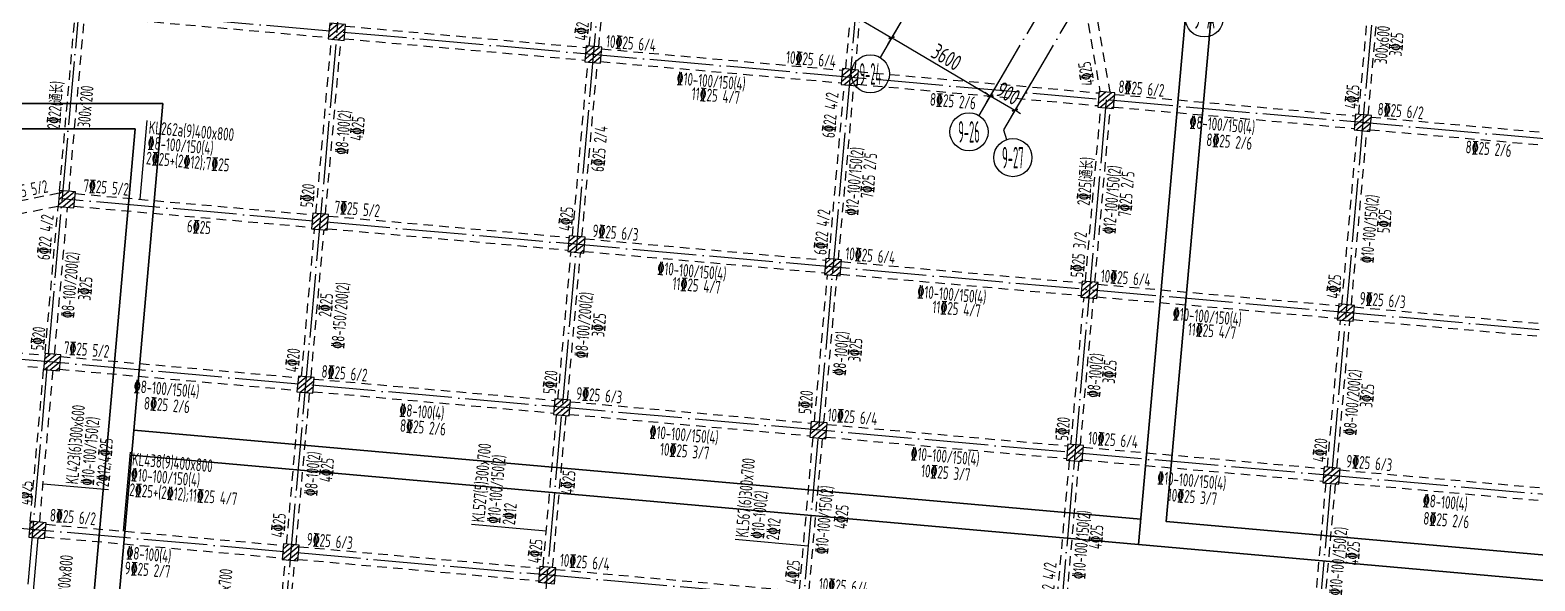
# Model space of a CAD drawing. Header units: millimetres. Extents: x 64473 to 386235, y 427387 to 703525.
# Drawn here: x 296452 to 343792, y 521907 to 539245 of the extents above; entities that cross this region are included whole.
import ezdxf
from ezdxf.enums import TextEntityAlignment as Align

# ---------------------------------------------------------------- set-up
doc = ezdxf.new("R2010")
doc.units = ezdxf.units.MM
doc.header["$LTSCALE"] = 100
doc.header["$PDMODE"] = 35
doc.header["$PDSIZE"] = 200
doc.linetypes.add('3', pattern=[5, 3, -2])
doc.linetypes.add('DOTE', pattern=[2.42, 2, -0.2, 0.02, -0.2])
for name, color, linetype in [('B-TEXT', 7, 'Continuous'), ('COLU', 7, 'Continuous'), ('h斜线-柱', 7, 'Continuous'), ('L-AXIS', 3, 'Continuous'), ('L-dote', 253, 'DOTE'), ('垂直标注', 31, 'Continuous'), ('垂直钢筋', 27, 'Continuous'), ('梁', 4, 'Continuous'), ('梁虚线', 4, '3'), ('水平标注', 2, 'Continuous'), ('水平钢筋', 30, 'Continuous')]:
    doc.layers.add(name, color=color, linetype=linetype)
doc.styles.add('_TCH_AXIS', font='tssdeng.shx', dxfattribs={"width": 0.7, "bigfont": 'tssdchn.shx'})
doc.styles.add('COMPLEX', font='tssdeng.shx', dxfattribs={"width": 0.7, "bigfont": 'tssdchn.shx'})
doc.styles.get("Standard").update_dxf_attribs({"font": 'tssdeng.shx', "width": 0.7, "bigfont": 'tssdchn.shx'})
doc.styles.add('TSSD_Dimension', font='Tssdeng.shx', dxfattribs={"width": 0.7, "bigfont": 'tssdchn.shx'})
doc.dimstyles.new('TSSD_100_100$0', dxfattribs={"dimtxt": 300, "dimasz": 100, "dimexe": 250, "dimexo": 250, "dimgap": 100, "dimtad": 1, "dimdec": 0, "dimzin": 0, "dimdsep": 46, "dimtxsty": 'TSSD_Dimension', "dimblk": '_tsdbk', "dimblk1": '_tsdbk', "dimblk2": '_tsdbk', "dimsah": 1, "dimcen": 0, "dimclrt": 7, "dimadec": 0, "dimazin": 0, "dimtfac": 1, "dimtdec": 0, "dimtix": 1, "dimtmove": 2, "dimatfit": 3, "dimldrblk": '_tsdbk', "dimfxl": 1, "dimtolj": 1, "dimtzin": 0, "dimarcsym": 0})
pattern_1 = [(39.931646, (-467527.32, -323147.44), (-81.517904, 97.384965), [])]

# ---------------------------------------------------------------- blocks, each defined once
blk = doc.blocks.new('_AXISO')
blk.add_circle((0, 0), 0.5)
at = {"layer": 'B-TEXT', "style": 'COMPLEX', "width": 1.450893}
blk.add_attdef('A', text='', height=0.56, dxfattribs=at).set_placement((0.249375, -0.28), (0.749375, -0.28), align=Align.FIT)
blk = doc.blocks.new('_tsdbk')
blk.add_line((-1, 0), (0, 0))
at = {"const_width": 0.5}
blk.add_lwpolyline([(-0.7, -0.7), (0.7, 0.7)], dxfattribs=at)
blk = doc.blocks.new('*D459')
at = {"layer": 'Defpoints', "color": 0}
for p in [(327284, 538243), (328060, 537787), (327435, 536724)]:
    blk.add_point(p, dxfattribs=at)
at = {"layer": 'L-AXIS', "color": 0, "lineweight": -2}
for p, q in [((327157, 538028), (326532, 536964)), ((327933, 537572), (327308, 536508)), ((326573, 537230), (326486, 537281)), ((326659, 537180), (327435, 536724)), ((327521, 536673), (327607, 536622))]:
    blk.add_line(p, q, dxfattribs=at)
at = {"layer": 'L-AXIS', "color": 0, "lineweight": -2, "xscale": 100, "yscale": 100, "zscale": 100}
for p, rotation in [((326659, 537180), 329.545371727616), ((327435, 536724), 149.545371727616)]:
    blk.add_blockref('_tsdbk', p, dxfattribs=dict(at, rotation=rotation))
at = {"layer": 'L-AXIS', "color": 7, "insert": (327224, 537253), "char_height": 500, "attachment_point": 5, "rotation": 329.5454, "style": 'TSSD_Dimension'}
blk.add_mtext('\\A1;900', dxfattribs=at)
blk = doc.blocks.new('*D460')
at = {"layer": 'Defpoints', "color": 0}
for p in [(324181, 540068), (327284, 538243), (326659, 537180)]:
    blk.add_point(p, dxfattribs=at)
at = {"layer": 'L-AXIS', "color": 0, "lineweight": -2}
for p, q in [((324054, 539852), (323429, 538789)), ((323642, 538954), (326573, 537230)), ((327157, 538028), (326532, 536964))]:
    blk.add_line(p, q, dxfattribs=at)
at = {"layer": 'L-AXIS', "color": 0, "lineweight": -2, "xscale": 100, "yscale": 100, "zscale": 100}
for p, rotation in [((323555, 539004), 149.545371727616), ((326659, 537180), 329.545371727616)]:
    blk.add_blockref('_tsdbk', p, dxfattribs=dict(at, rotation=rotation))
at = {"layer": 'L-AXIS', "color": 7, "insert": (325284, 538394), "char_height": 500, "attachment_point": 5, "rotation": 329.5454, "style": 'TSSD_Dimension'}
blk.add_mtext('\\A1;3600', dxfattribs=at)
blk = doc.blocks.new('*D461')
at = {"layer": 'Defpoints', "color": 0}
for p in [(320302, 542349), (324181, 540068), (323555, 539004)]:
    blk.add_point(p, dxfattribs=at)
at = {"layer": 'L-AXIS', "color": 0, "lineweight": -2}
for p, q in [((320175, 542133), (319550, 541070)), ((319762, 541235), (323469, 539055)), ((324054, 539852), (323429, 538789))]:
    blk.add_line(p, q, dxfattribs=at)
at = {"layer": 'L-AXIS', "color": 0, "lineweight": -2, "xscale": 100, "yscale": 100, "zscale": 100}
for p, rotation in [((319676, 541285), 149.545371727616), ((323555, 539004), 329.545371727616)]:
    blk.add_blockref('_tsdbk', p, dxfattribs=dict(at, rotation=rotation))
at = {"layer": 'L-AXIS', "color": 7, "insert": (321827, 540530), "char_height": 500, "attachment_point": 5, "rotation": 329.5454, "style": 'TSSD_Dimension'}
blk.add_mtext('\\A1;4500', dxfattribs=at)
blk = doc.blocks.new('后浇带现场')
at = {"color": 6, "lineweight": 30}
for points in [[(821257, 720830), (821257, 688843), (805860, 662656), (825600, 651049), (814026, 631365), (812236, 611185), (845904, 608199)], [(822057, 720830), (822057, 688625), (806955, 662940), (826695, 651333), (814807, 631115), (813104, 611911), (845975, 608996)], [(781539, 625070), (706851, 625070)], [(777111, 575147), (781539, 625070)], [(780665, 624270), (707583, 624270)], [(776314, 575218), (780665, 624270)], [(812307, 611982), (780627, 614792)], [(812236, 611185), (780557, 613995)]]:
    blk.add_lwpolyline(points, dxfattribs=at)

msp = doc.modelspace()

# ---------------------------------------------------------------- hatches: boundary and pattern name
at = {"layer": 'h斜线-柱'}
h = msp.add_hatch(dxfattribs=at)
h.set_pattern_fill('ANSI31', color=256, scale=40, angle=-5.06835, style=0)
h.set_pattern_definition(pattern_1)
h.paths.add_polyline_path([(305832.4, 538964.1), (306330.4, 538919.9), (306374.6, 539417.9), (305876.6, 539462.1)])
h = msp.add_hatch(dxfattribs=at)
h.set_pattern_fill('ANSI31', color=256, scale=40, angle=-5.06835, style=0)
h.set_pattern_definition(pattern_1)
h.paths.add_polyline_path([(313900.7, 538248.5), (314398.8, 538204.3), (314442.9, 538702.4), (313944.9, 538746.5)])
h = msp.add_hatch(dxfattribs=at)
h.set_pattern_fill('ANSI31', color=256, scale=40, angle=-5.06835, style=0)
h.set_pattern_definition(pattern_1)
h.paths.add_polyline_path([(321969.1, 537532.9), (322467.1, 537488.7), (322511.3, 537986.8), (322013.2, 538030.9)])
h = msp.add_hatch(dxfattribs=at)
h.set_pattern_fill('ANSI31', color=256, scale=40, angle=-5.06835, style=0)
h.set_pattern_definition(pattern_1)
h.paths.add_polyline_path([(330037.4, 536817.3), (330535.4, 536773.1), (330579.6, 537271.2), (330081.6, 537315.4)])
h = msp.add_hatch(dxfattribs=at)
h.set_pattern_fill('ANSI31', color=256, scale=40, angle=-5.06835, style=0)
h.set_pattern_definition(pattern_1)
h.paths.add_polyline_path([(338105.7, 536101.7), (338603.8, 536057.5), (338647.9, 536555.6), (338149.9, 536599.8)])
h = msp.add_hatch(dxfattribs=at)
h.set_pattern_fill('ANSI31', color=256, scale=40, angle=-5.06835, style=0)
h.set_pattern_definition(pattern_1)
h.paths.add_polyline_path([(297333.6, 533694.3), (297831.7, 533650.1), (297875.8, 534148.2), (297377.8, 534192.3)])
h = msp.add_hatch(dxfattribs=at)
h.set_pattern_fill('ANSI31', color=256, scale=40, angle=-5.06835, style=0)
h.set_pattern_definition(pattern_1)
h.paths.add_polyline_path([(305302.3, 532987.5), (305800.4, 532943.4), (305844.5, 533441.4), (305346.5, 533485.6)])
h = msp.add_hatch(dxfattribs=at)
h.set_pattern_fill('ANSI31', color=256, scale=40, angle=-5.06835, style=0)
h.set_pattern_definition(pattern_1)
h.paths.add_polyline_path([(313370.7, 532271.9), (313868.7, 532227.8), (313912.9, 532725.8), (313414.8, 532770)])
h = msp.add_hatch(dxfattribs=at)
h.set_pattern_fill('ANSI31', color=256, scale=40, angle=-5.06835, style=0)
h.set_pattern_definition(pattern_1)
h.paths.add_polyline_path([(321439, 531556.4), (321937, 531512.2), (321981.2, 532010.2), (321483.2, 532054.4)])
h = msp.add_hatch(dxfattribs=at)
h.set_pattern_fill('ANSI31', color=256, scale=40, angle=-5.06835, style=0)
h.set_pattern_definition(pattern_1)
h.paths.add_polyline_path([(329507.3, 530840.8), (330005.4, 530796.6), (330049.5, 531294.6), (329551.5, 531338.8)])
h = msp.add_hatch(dxfattribs=at)
h.set_pattern_fill('ANSI31', color=256, scale=40, angle=-5.06835, style=0)
h.set_pattern_definition(pattern_1)
h.paths.add_polyline_path([(337575.6, 530125.2), (338073.7, 530081), (338117.9, 530579.1), (337619.8, 530623.2)])
h = msp.add_hatch(dxfattribs=at)
h.set_pattern_fill('ANSI31', color=256, scale=40, angle=-5.06835, style=0)
h.set_pattern_definition(pattern_1)
h.paths.add_polyline_path([(296878.6, 528564.4), (297376.7, 528520.2), (297420.9, 529018.3), (296922.8, 529062.5)])
h = msp.add_hatch(dxfattribs=at)
h.set_pattern_fill('ANSI31', color=256, scale=40, angle=-5.06835, style=0)
h.set_pattern_definition(pattern_1)
h.paths.add_polyline_path([(304847.4, 527857.7), (305345.4, 527813.5), (305389.6, 528311.5), (304891.5, 528355.7)])
h = msp.add_hatch(dxfattribs=at)
h.set_pattern_fill('ANSI31', color=256, scale=40, angle=-5.06835, style=0)
h.set_pattern_definition(pattern_1)
h.paths.add_polyline_path([(312915.7, 527142.1), (313413.7, 527097.9), (313457.9, 527595.9), (312959.9, 527640.1)])
h = msp.add_hatch(dxfattribs=at)
h.set_pattern_fill('ANSI31', color=256, scale=40, angle=-5.06835, style=0)
h.set_pattern_definition(pattern_1)
h.paths.add_polyline_path([(320984, 526426.5), (321482.1, 526382.3), (321526.2, 526880.4), (321028.2, 526924.5)])
h = msp.add_hatch(dxfattribs=at)
h.set_pattern_fill('ANSI31', color=256, scale=40, angle=-5.06835, style=0)
h.set_pattern_definition(pattern_1)
h.paths.add_polyline_path([(329052.3, 525710.9), (329550.4, 525666.7), (329594.6, 526164.8), (329096.5, 526208.9)])
h = msp.add_hatch(dxfattribs=at)
h.set_pattern_fill('ANSI31', color=256, scale=40, angle=-5.06835, style=0)
h.set_pattern_definition(pattern_1)
h.paths.add_polyline_path([(337120.7, 524995.3), (337618.7, 524951.1), (337662.9, 525449.2), (337164.8, 525493.4)])
h = msp.add_hatch(dxfattribs=at)
h.set_pattern_fill('ANSI31', color=256, scale=40, angle=-5.06835, style=0)
h.set_pattern_definition(pattern_1)
h.paths.add_polyline_path([(296410.4, 523285.1), (296908.5, 523241), (296952.6, 523739), (296454.6, 523783.2)])
h = msp.add_hatch(dxfattribs=at)
h.set_pattern_fill('ANSI31', color=256, scale=40, angle=-5.06835, style=0)
h.set_pattern_definition(pattern_1)
h.paths.add_polyline_path([(304379.1, 522578.4), (304877.2, 522534.2), (304921.3, 523032.3), (304423.3, 523076.4)])
h = msp.add_hatch(dxfattribs=at)
h.set_pattern_fill('ANSI31', color=256, scale=40, angle=-5.06835, style=0)
h.set_pattern_definition(pattern_1)
h.paths.add_polyline_path([(312447.5, 521862.8), (312945.5, 521818.6), (312989.7, 522316.7), (312491.6, 522360.8)])

# ---------------------------------------------------------------- linework, layer by layer
at = {"layer": 'COLU'}
for points in [[(305832.4, 538964.1), (306330.4, 538919.9), (306374.6, 539417.9), (305876.6, 539462.1)], [(313900.7, 538248.5), (314398.8, 538204.3), (314442.9, 538702.4), (313944.9, 538746.5)], [(321969.1, 537532.9), (322467.1, 537488.7), (322511.3, 537986.8), (322013.2, 538030.9)], [(330037.4, 536817.3), (330535.4, 536773.1), (330579.6, 537271.2), (330081.6, 537315.4)], [(338105.7, 536101.7), (338603.8, 536057.5), (338647.9, 536555.6), (338149.9, 536599.8)], [(297333.6, 533694.3), (297831.7, 533650.1), (297875.8, 534148.2), (297377.8, 534192.3)], [(305302.3, 532987.5), (305800.4, 532943.4), (305844.5, 533441.4), (305346.5, 533485.6)], [(313370.7, 532271.9), (313868.7, 532227.8), (313912.9, 532725.8), (313414.8, 532770)], [(321439, 531556.4), (321937, 531512.2), (321981.2, 532010.2), (321483.2, 532054.4)], [(329507.3, 530840.8), (330005.4, 530796.6), (330049.5, 531294.6), (329551.5, 531338.8)], [(337575.6, 530125.2), (338073.7, 530081), (338117.9, 530579.1), (337619.8, 530623.2)], [(296878.6, 528564.4), (297376.7, 528520.2), (297420.9, 529018.3), (296922.8, 529062.5)], [(304847.4, 527857.7), (305345.4, 527813.5), (305389.6, 528311.5), (304891.5, 528355.7)], [(312915.7, 527142.1), (313413.7, 527097.9), (313457.9, 527595.9), (312959.9, 527640.1)], [(320984, 526426.5), (321482.1, 526382.3), (321526.2, 526880.4), (321028.2, 526924.5)], [(329052.3, 525710.9), (329550.4, 525666.7), (329594.6, 526164.8), (329096.5, 526208.9)], [(337120.7, 524995.3), (337618.7, 524951.1), (337662.9, 525449.2), (337164.8, 525493.4)], [(296410.4, 523285.1), (296908.5, 523241), (296952.6, 523739), (296454.6, 523783.2)], [(304379.1, 522578.4), (304877.2, 522534.2), (304921.3, 523032.3), (304423.3, 523076.4)], [(312447.5, 521862.8), (312945.5, 521818.6), (312989.7, 522316.7), (312491.6, 522360.8)]]:
    msp.add_lwpolyline(points, close=True, dxfattribs=at)
at = {"layer": 'L-AXIS'}
for p, q in [((324180.8, 540068), (323190.1, 538383.2)), ((327284.1, 538243.3), (326293.4, 536558.5)), ((328059.9, 537787.1), (327069.3, 536102.3)), ((327069.3, 536102.3), (327173.8, 535797.8))]:
    msp.add_line(p, q, dxfattribs=at)
at = {"layer": 'L-dote', "ltscale": 10}
for p, q in [((339677.6, 557545.8), (328059.9, 537787.1)), ((307137.1, 550845.3), (301153.5, 483378.6)), ((332499, 547112.6), (327284.1, 538243.3)), ((298480.1, 545489.1), (293700.5, 491598.9)), ((314657.7, 543953.9), (309221.8, 482663.1)), ((322726.1, 543238.3), (317290.1, 481947.5)), ((338862.7, 541807.1), (333426.8, 480516.3)), ((368558.3, 533651.8), (297985.4, 539911)), ((330308.5, 537044.2), (327848.1, 509303.1)), ((368028.3, 527675.3), (297455.3, 533934.5)), ((367573.3, 522545.4), (289828.5, 529440.7)), ((367105.1, 517266.1), (289360.3, 524161.4))]:
    msp.add_line(p, q, dxfattribs=at)
at = {"layer": '垂直标注'}
for p, q in [((298919, 524771.9), (296859.6, 524954.5)), ((310334.1, 523696.5), (312691.9, 523487.4)), ((318633.1, 523219.4), (320932.4, 523015.4))]:
    msp.add_line(p, q, dxfattribs=at)
at = {"layer": '梁'}
msp.add_line((296223.3, 517780.1), (296709.2, 523258.7), dxfattribs=at)
at = {"layer": '梁虚线'}
for p, q in [((314044.5, 538737.5), (314473, 543568.6)), ((314343.3, 538711.4), (314771.8, 543542.4)), ((322112.8, 538021.9), (322541.3, 542853)), ((322411.7, 537995.8), (322840.1, 542826.8)), ((329310.8, 541910.9), (330109.6, 537312.6)), ((329602.4, 541984.9), (330418.8, 537285.5)), ((338249.5, 536590.7), (338677.9, 541421.8)), ((338548.3, 536564.6), (338976.8, 541395.6)), ((298366.4, 539676.4), (305837, 539013.9)), ((297377.7, 534192), (297863.5, 539668.5)), ((297676.6, 534165.9), (298162.5, 539644.4)), ((306370, 539368.2), (313940.2, 538696.7)), ((305446.1, 533476.7), (305932, 538955.2)), ((305744.9, 533450.2), (306230.8, 538928.7)), ((306335.1, 538969.7), (313905.4, 538298.3)), ((314403.4, 538254.1), (321973.7, 537582.7)), ((314438.3, 538652.6), (322008.6, 537981.2)), ((313514.4, 532761.2), (314000.3, 538239.6)), ((313813.3, 532734.6), (314299.2, 538213.1)), ((322506.6, 537937), (330076.9, 537265.6)), ((321582.7, 532045.4), (322068.6, 537523.9)), ((321881.6, 532019.2), (322367.5, 537497.7)), ((322471.7, 537538.5), (330042, 536867.1)), ((330574.9, 537221.4), (338145.2, 536550)), ((329651.1, 531329.8), (330137, 536808.3)), ((329949.9, 531303.7), (330435.8, 536782.1)), ((330540.1, 536822.9), (338110.4, 536151.5)), ((338643.3, 536505.8), (346213.5, 535834.4)), ((337719.4, 530614.2), (338205.3, 536092.7)), ((338018.2, 530588.1), (338504.2, 536066.6)), ((338608.4, 536107.3), (346178.7, 535435.9)), ((297370.4, 534109.2), (290112.5, 532678.4)), ((297871.2, 534098.4), (305341.9, 533435.8)), ((297333.6, 533694.3), (290181.2, 532284.3)), ((296922.8, 529062.2), (297333.6, 533694.3)), ((297221.6, 529036), (297632.4, 533667.8)), ((297836.3, 533699.9), (305307, 533037.3)), ((305839.9, 533391.6), (313410.2, 532720.2)), ((304991.1, 528346.7), (305401.9, 532978.5)), ((305290, 528320.5), (305700.8, 532952.4)), ((305805, 532993.1), (313375.3, 532321.7)), ((313908.2, 532676), (321478.5, 532004.6)), ((313059.4, 527631.1), (313470.2, 532262.9)), ((313358.3, 527605), (313769.1, 532236.8)), ((313873.3, 532277.6), (321443.6, 531606.1)), ((321976.5, 531960.4), (329546.8, 531289)), ((321127.8, 526915.5), (321538.6, 531547.3)), ((321426.6, 526889.4), (321837.4, 531521.2)), ((321941.7, 531562), (329512, 530890.6)), ((330044.9, 531244.9), (337615.2, 530573.4)), ((329196.1, 526199.9), (329606.9, 530831.8)), ((329495, 526173.8), (329905.7, 530805.6)), ((330010, 530846.4), (337580.3, 530175)), ((338113.2, 530529.3), (345683.5, 529857.9)), ((337264.4, 525484.3), (337675.3, 530116.2)), ((337563.3, 525458.2), (337974.1, 530090)), ((338078.3, 530130.8), (345648.6, 529459.4)), ((289945.5, 529631.1), (296918.2, 529012.7)), ((289910.7, 529232.6), (296883.3, 528614.2)), ((297416.2, 528968.5), (304886.9, 528305.9)), ((296454.6, 523782.9), (296883.1, 528614.2)), ((296753.4, 523756.7), (297177.5, 528538)), ((297381.3, 528570), (304852, 527907.4)), ((304522.9, 523067.4), (304947, 527848.7)), ((305350.1, 527863.3), (312920.3, 527191.9)), ((305384.9, 528261.8), (312955.2, 527590.3)), ((304821.7, 523041.3), (305245.8, 527822.5)), ((313453.2, 527546.2), (321023.5, 526874.7)), ((312591.2, 522351.8), (313015.3, 527133.1)), ((312890.1, 522325.7), (313314.1, 527106.9)), ((313418.4, 527147.7), (320988.7, 526476.3)), ((320659.5, 521636.2), (321083.6, 526417.5)), ((321486.7, 526432.1), (329057, 525760.7)), ((321521.6, 526830.6), (329091.9, 526159.2)), ((320958.4, 521610.1), (321382.5, 526391.3)), ((329589.9, 526115), (337160.2, 525443.6)), ((328727.9, 520920.7), (329151.9, 525701.9)), ((329026.7, 520894.5), (329450.8, 525675.7)), ((329555, 525716.5), (337125.3, 525045.1)), ((337623.4, 525000.9), (345193.7, 524329.5)), ((337658.2, 525399.4), (345228.5, 524728)), ((336796.2, 520205.1), (337220.3, 524986.3)), ((337095.1, 520178.9), (337519.1, 524960.2)), ((296948, 523689.2), (304418.6, 523026.7)), ((296913.1, 523290.7), (304383.8, 522628.2)), ((304916.7, 522982.5), (312487, 522311.1)), ((303992.8, 517090.9), (304478.7, 522569.4)), ((304291.7, 517064.7), (304777.6, 522543.2)), ((304881.8, 522584), (312452.1, 521912.6)), ((312985, 522266.9), (320555.3, 521595.5))]:
    msp.add_line(p, q, dxfattribs=at)
at = {"layer": '水平标注'}
for p, q in [((300129, 536393.6), (299909.4, 533917.6)), ((299602.8, 525955.6), (299382.6, 523473.3))]:
    msp.add_line(p, q, dxfattribs=at)

# ---------------------------------------------------------------- block references
at = {"color": 3, "lineweight": 30}
msp.add_blockref('后浇带现场', (-480910.3, -88135.4), dxfattribs=at)
at = {"layer": 'L-AXIS'}
ref = msp.add_blockref('_AXISO', (333389.9, 539628.5), dxfattribs=dict(at, xscale=1199.999999999997, yscale=1200, zscale=1200, rotation=359.999645787379))
ref.add_attrib('A', '9-A', dxfattribs={"color": 7, "height": 678.82, "rotation": 359.99965, "style": '_TCH_AXIS', "width": 0.328125}).set_placement((333050.5, 539289.1), (333729.3, 539289.1), align=Align.FIT)
ref = msp.add_blockref('_AXISO', (322886, 537866), dxfattribs=dict(at, xscale=1199.999999999997, yscale=1200, zscale=1200, rotation=359.999645787379))
ref.add_attrib('A', '9-24', dxfattribs={"color": 7, "height": 678.82, "rotation": 359.99965, "style": '_TCH_AXIS', "width": 0.256098}).set_placement((322546.6, 537526.5), (323225.4, 537526.5), align=Align.FIT)
ref = msp.add_blockref('_AXISO', (325989.3, 536041.3), dxfattribs=dict(at, xscale=1199.999999999997, yscale=1200, zscale=1200, rotation=359.999645787379))
ref.add_attrib('A', '9-26', dxfattribs={"color": 7, "height": 678.82, "rotation": 359.99965, "style": '_TCH_AXIS', "width": 0.2625}).set_placement((325649.9, 535701.9), (326328.7, 535701.9), align=Align.FIT)
ref = msp.add_blockref('_AXISO', (327368.6, 535230.3), dxfattribs=dict(at, xscale=1199.999999999997, yscale=1200, zscale=1200, rotation=359.999645787379))
ref.add_attrib('A', '9-27', dxfattribs={"color": 7, "height": 678.82, "rotation": 359.99965, "style": '_TCH_AXIS', "width": 0.2625}).set_placement((327029.2, 534890.9), (327708, 534890.9), align=Align.FIT)

# ---------------------------------------------------------------- texts
at = {"layer": '垂直标注', "width": 0.65}
for s, height, rotation, p in [('KL423(6)300x600', 403, 84.93156, (297962.7, 524937.6)), ('%%13210-100/150(2)', 402, 84.93156, (298444.4, 524894.9)), ('2%%13212;4%%13325', 401, 84.93156, (298926.2, 524852.2)), ('KL527(5)300x700', 403, 84.93164, (310742.7, 523741.2)), ('%%13210-100/150(2)', 402, 84.93164, (311224.4, 523698.5)), ('KL567(6)300x700', 403, 84.93172, (319041.7, 523264)), ('%%13210-100(2)', 402, 84.93172, (319523.4, 523221.3)), ('2%%13212', 401, 84.93164, (311706.1, 523655.7)), ('2%%13212', 401, 84.93172, (320005.1, 523178.6)), ('KL421(1)300x800', 403, 84.9316, (297596.3, 520313.7)), ('KL468(7)300x700', 403, 84.93164, (302602.7, 519767.6))]:
    msp.add_text(s, height=height, rotation=rotation, dxfattribs=at).set_placement(p)
at = {"layer": '垂直钢筋', "color": 0, "width": 0.65}
for s, rotation, p in [('4%%13325', 84.93158, (313982.7, 538903.7)), ('300x600', 84.93148, (339134.2, 538162.5)), ('3%%13325', 84.93148, (339597.7, 538408.2)), ('4%%13325', 99.85519, (329937.2, 537529.5)), ('2%%13322(通长)', 84.93168, (297380.1, 536111.2)), ('4%%13325', 84.93148, (338207.7, 536753.7)), ('6%%13322 4/2', 84.93159, (321762.8, 535838.2)), ('%%1328-100(2)', 84.93164, (306438, 535312.6)), ('4%%13325', 84.93164, (306918.7, 535751.5)), ('6%%13325 2/4', 84.93158, (314497.5, 534771.4)), ('%%13212-100/150(2)', 84.9318, (322486.3, 533393.3)), ('7%%13325 2/5', 84.9318, (322975.9, 533933.5)), ('2%%13325(通长)', 84.93156, (329784, 533708.5)), ('%%13212-100/150(2)', 84.93156, (330585.2, 532814.9)), ('7%%13325 2/5', 84.93156, (331074.8, 533355.1)), ('5%%13320', 84.93164, (305349.9, 533649.5)), ('%%13210-100/150(2)', 84.93156, (338696.5, 531894.7)), ('4%%13325', 84.93158, (313479.7, 532910.1)), ('6%%13322 4/2', 84.9318, (321503.1, 532155.8)), ('5%%13325', 84.93156, (339221.8, 532837.7)), ('6%%13322 4/2', 84.93156, (297071.9, 531995.3)), ('5%%13325 3/2', 84.93156, (329578, 531444.6)), ('%%1328-100/200(2)', 84.93168, (297818, 530164.4)), ('%%1328-150/200(2)', 84.93178, (306315.2, 529202.3)), ('4%%13325', 84.93156, (337637.7, 530780.5)), ('2%%13325', 84.93178, (305921.9, 530203.8)), ('%%1328-100/200(2)', 84.93158, (313978.9, 528902.2)), ('3%%13325', 84.93158, (314513.6, 529572.4)), ('5%%13320', 84.93168, (296870.7, 529149.2)), ('%%1328-100(2)', 84.93149, (322094.8, 528352.2)), ('3%%13325', 84.93149, (322575.4, 528791)), ('4%%13320', 84.93178, (304883.9, 528464.7)), ('%%1328-100(2)', 84.9315, (330094.7, 527663.6)), ('3%%13325', 84.9315, (330575.4, 528102.5)), ('5%%13320', 84.93158, (312985.7, 527777.2)), ('%%1328-100/200(2)', 84.93149, (338157.5, 526471.1)), ('5%%13320', 84.93149, (321020.6, 527145.1)), ('3%%13325', 84.93149, (338677.1, 527349.7)), ('5%%13320', 84.9315, (329106, 526306.2)), ('%%1328-100(2)', 84.93158, (305469.3, 524565.8)), ('4%%13320', 84.93149, (337202.6, 525633)), ('4%%13325', 84.93158, (305950, 525004.6)), ('4%%13325', 84.93159, (296466.1, 524288.7)), ('4%%13325', 84.93158, (313546, 524609.4)), ('%%13210-100/150(2)', 84.93168, (321536.7, 522736.3)), ('4%%13325', 84.93168, (322141.9, 523531.2)), ('%%13210-100/150(2)', 84.9314, (329627.7, 521954.1)), ('4%%13325', 84.93158, (304435.2, 523263.6)), ('4%%13325', 84.9314, (330153, 522897.2)), ('%%13210-100/150(2)', 84.93141, (337705.5, 521438.6)), ('4%%13325', 84.93158, (312512.7, 522452.9)), ('4%%13325', 84.93141, (338230.9, 522381.6)), ('4%%13325', 84.93168, (320609.3, 521793.3)), ('6%%13322 4/2', 84.9314, (328620.7, 521044.9))]:
    msp.add_text(s, height=400, rotation=rotation, dxfattribs=at).set_placement(p)
at = {"layer": '垂直钢筋', "color": 1, "width": 0.65}
for s, p in [('300x1200', (298337.5, 536164.2)), ('3%%13325', (298353.4, 530721.4))]:
    msp.add_text(s, height=400, rotation=84.93168, dxfattribs=at).set_placement(p)
at = {"layer": '水平标注', "width": 0.65}
for s, height, p in [('KL262a(9)400x800', 403, (300173.7, 535985.1)), ('%%1328-100/150(4)', 402, (300131, 535503.4)), ('2%%13325+(2%%13212);7%%13325', 401, (300088.3, 535021.7)), ('KL438(9)400x800', 403, (299647.5, 525547)), ('%%13210-100/150(4)', 402, (299604.7, 525065.3)), ('2%%13325+(2%%13212);11%%13325 4/7', 401, (299562, 524583.6))]:
    msp.add_text(s, height=height, rotation=354.93169, dxfattribs=at).set_placement(p)
at = {"layer": '水平钢筋', "color": 0, "width": 0.65}
for s, rotation, p in [('10%%13325 6/4', 354.93163, (314556.5, 538700.5)), ('10%%13325 6/4', 354.93175, (320219.1, 538198.3)), ('%%13210-100/150(4)', 354.93163, (316774, 537534.6)), ('11%%13325 4/7', 354.93163, (317249.8, 537050.7)), ('8%%13325 6/2', 354.93163, (330676.4, 537268.9)), ('8%%13325 2/6', 354.93163, (324747.1, 536871.3)), ('8%%13325 6/2', 354.93163, (338830.9, 536563.2)), ('%%1328-100/150(4)', 354.93163, (332908.2, 536158.7)), ('8%%13325 2/6', 354.93163, (333441.6, 535599.7)), ('8%%13325 2/6', 354.93163, (341598.2, 535371.8)), ('7%%13325 5/2', 354.93166, (306011.6, 533478.4)), ('6%%13325', 354.93167, (301373.2, 532881.8)), ('9%%13325 6/3', 354.93164, (314131.1, 532733.4)), ('10%%13325 6/4', 354.93171, (322084.9, 532017.8)), ('%%13210-100/150(4)', 354.93164, (316171.2, 531559.7)), ('10%%13325 6/4', 354.93163, (330119.9, 531314.8)), ('11%%13325 4/7', 354.93164, (316647.1, 531075.8)), ('%%13210-100/150(4)', 354.93171, (324347.9, 530822.1)), ('11%%13325 4/7', 354.93171, (324823.8, 530338.2)), ('9%%13325 6/3', 354.93166, (338265.6, 530609.5)), ('%%13210-100/150(4)', 354.93163, (332382.5, 530126.5)), ('11%%13325 4/7', 354.93163, (332858.3, 529642.6)), ('7%%13325 5/2', 354.93161, (297496.6, 529053.7)), ('8%%13325 6/2', 354.93169, (305607, 528307.9)), ('%%1328-100/150(4)', 354.93161, (299697.3, 527843)), ('9%%13325 6/3', 354.93162, (313619.3, 527614.8)), ('8%%13325 2/6', 354.93162, (300021.6, 527307.4)), ('%%1328-100(4)', 354.93169, (308052.7, 527098.7)), ('8%%13325 2/6', 354.93162, (308077, 526605.6)), ('10%%13325 6/4', 354.93164, (321524.7, 526941.6)), ('%%13210-100/150(4)', 354.93162, (315922, 526404.5)), ('10%%13325 6/4', 354.93172, (329722.1, 526217.3)), ('10%%13325 3/7', 354.93162, (316255.4, 525862.5)), ('%%13210-100/150(4)', 354.93162, (324133.8, 525725)), ('10%%13325 3/7', 354.93162, (324467.2, 525183.1)), ('9%%13325 6/3', 354.93162, (337842.8, 525483)), ('%%13210-100/150(4)', 354.93162, (331894.7, 524964.4)), ('10%%13325 3/7', 354.93162, (332228.1, 524422.5)), ('%%1328-100(4)', 354.93162, (340248, 524247)), ('8%%13325 2/6', 354.93162, (340268.9, 523684.7)), ('9%%13325 6/3', 354.93162, (305143.1, 523027.3)), ('%%1328-100(4)', 354.93165, (299464.7, 522604.5)), ('10%%13325 6/4', 354.93161, (313104.1, 522369.7)), ('9%%13325 2/7', 354.93165, (299415.8, 522121.4)), ('10%%13325 6/4', 354.9317, (321250.6, 521608.7))]:
    msp.add_text(s, height=400, rotation=rotation, dxfattribs=at).set_placement(p)
at = {"layer": '水平钢筋', "color": 1, "width": 0.65}
for s, rotation, p in [('7%%13325 5/2', 10.9275, (295635.7, 533869)), ('7%%13325 5/2', 354.93167, (298111.8, 534155.8)), ('8%%13325 6/2', 354.93165, (297061.8, 523784.2))]:
    msp.add_text(s, height=400, rotation=rotation, dxfattribs=at).set_placement(p)

# ---------------------------------------------------------------- dimensions: what is measured, and where the dimension line sits
at = {"layer": 'L-AXIS'}
dim = msp.add_linear_dim(base=(323555.4, 539004.4), p1=(320301.6, 542348.8), p2=(324180.8, 540068), angle=329.54537, dimstyle='TSSD_100_100$0', override={"dimtxt": 500}, dxfattribs=at)
dim.commit()
dim.dimension.update_dxf_attribs({"geometry": '*D461', "text_midpoint": (321827.4, 540530.2), "dimtype": 160})
for base, p1, p2, picture, middle in [((326658.7, 537179.7), (324180.8, 540068), (327284.1, 538243.3), '*D460', (325284.5, 538393.8)), ((327434.6, 536723.6), (327284.1, 538243.3), (328059.9, 537787.1), '*D459', (327224, 537253.4))]:
    dim = msp.add_linear_dim(base=base, p1=p1, p2=p2, angle=329.54537, dimstyle='TSSD_100_100$0', override={"dimtxt": 500}, dxfattribs=at)
    dim.commit()
    dim.dimension.update_dxf_attribs({"geometry": picture, "text_midpoint": middle})

doc.saveas('drawing.dxf')
